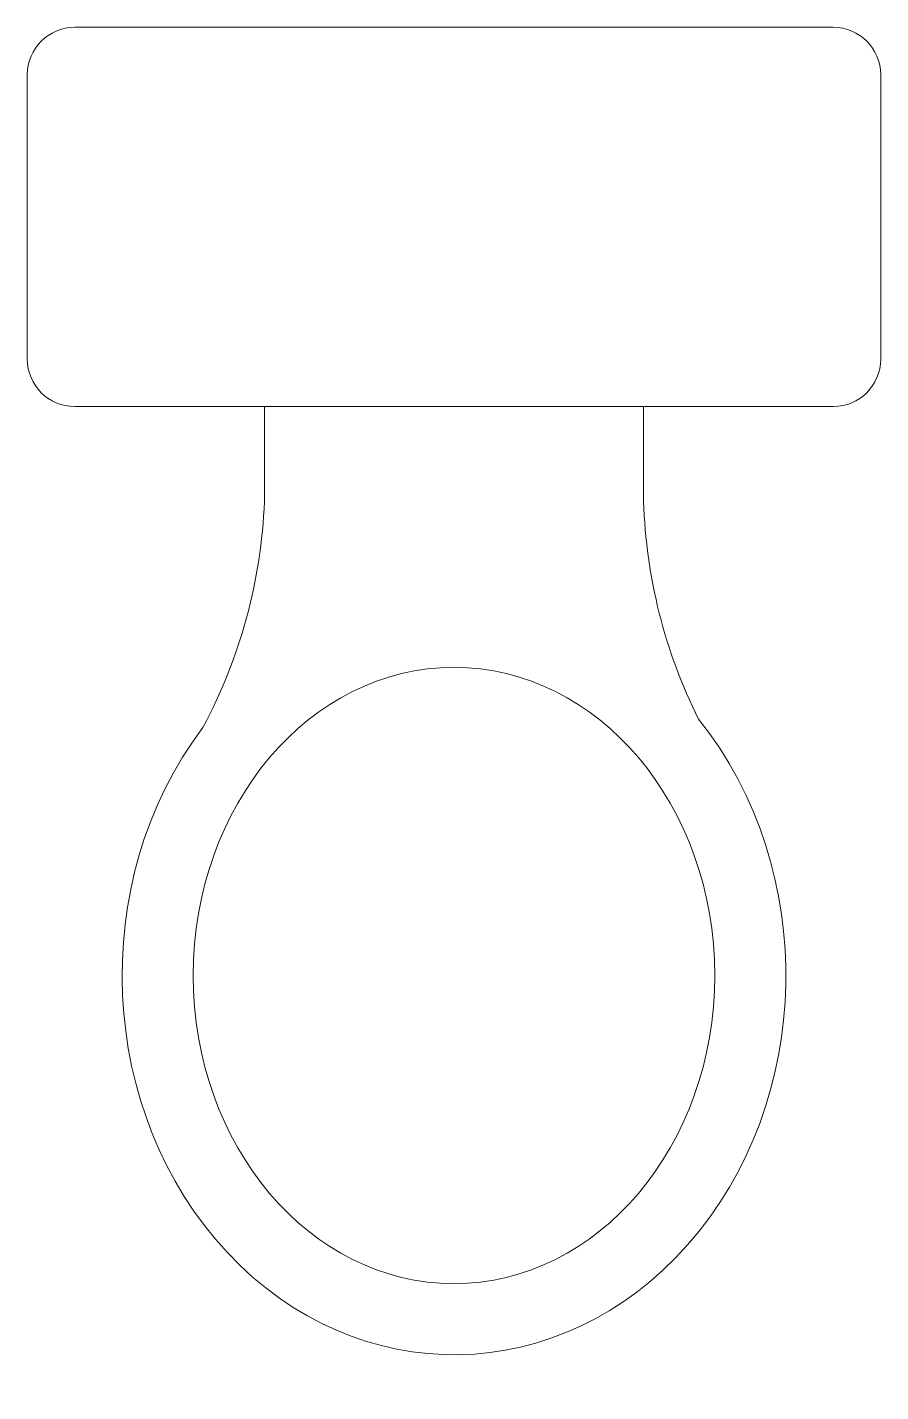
# Model space of a CAD drawing. Header units: inches. Extents: x -9 to 9, y -28.8 to 0.
import ezdxf

# ---------------------------------------------------------------- set-up
doc = ezdxf.new("R2010")
doc.units = ezdxf.units.IN
doc.layers.add('[BlocksDimn]', color=7, linetype='CONTINUOUS', lineweight=0)

msp = doc.modelspace()

# ---------------------------------------------------------------- linework, layer by layer
at = {"layer": '[BlocksDimn]'}
for p, q in [((-8, 0), (8, 0)), ((-9, -7), (-9, -1)), ((9, -7), (9, -1)), ((-8, -8), (8, -8)), ((-4, -10), (-4, -8)), ((4, -10), (4, -8))]:
    msp.add_line(p, q, dxfattribs=at)
for centre, radius, start, end in [((-8, -1), 1, 90, 180), ((8, -1), 1, 0, 90), ((-8, -7), 1, 180, 270), ((8, -7), 1, 270, 0), ((-15.031, -9.563), 11.04, 331.8723, 357.7316), ((15, -9.667), 11.005, 181.7357, 206.5932)]:
    msp.add_arc(centre, radius, start, end, dxfattribs=at)
msp.add_ellipse((0, -20), major_axis=(0, 6.5), ratio=0.846154, dxfattribs=at)
msp.add_ellipse((0, -20), major_axis=(0, 8), ratio=0.875, start_param=0.857868, end_param=5.454521, dxfattribs=at)

doc.saveas('drawing.dxf')
